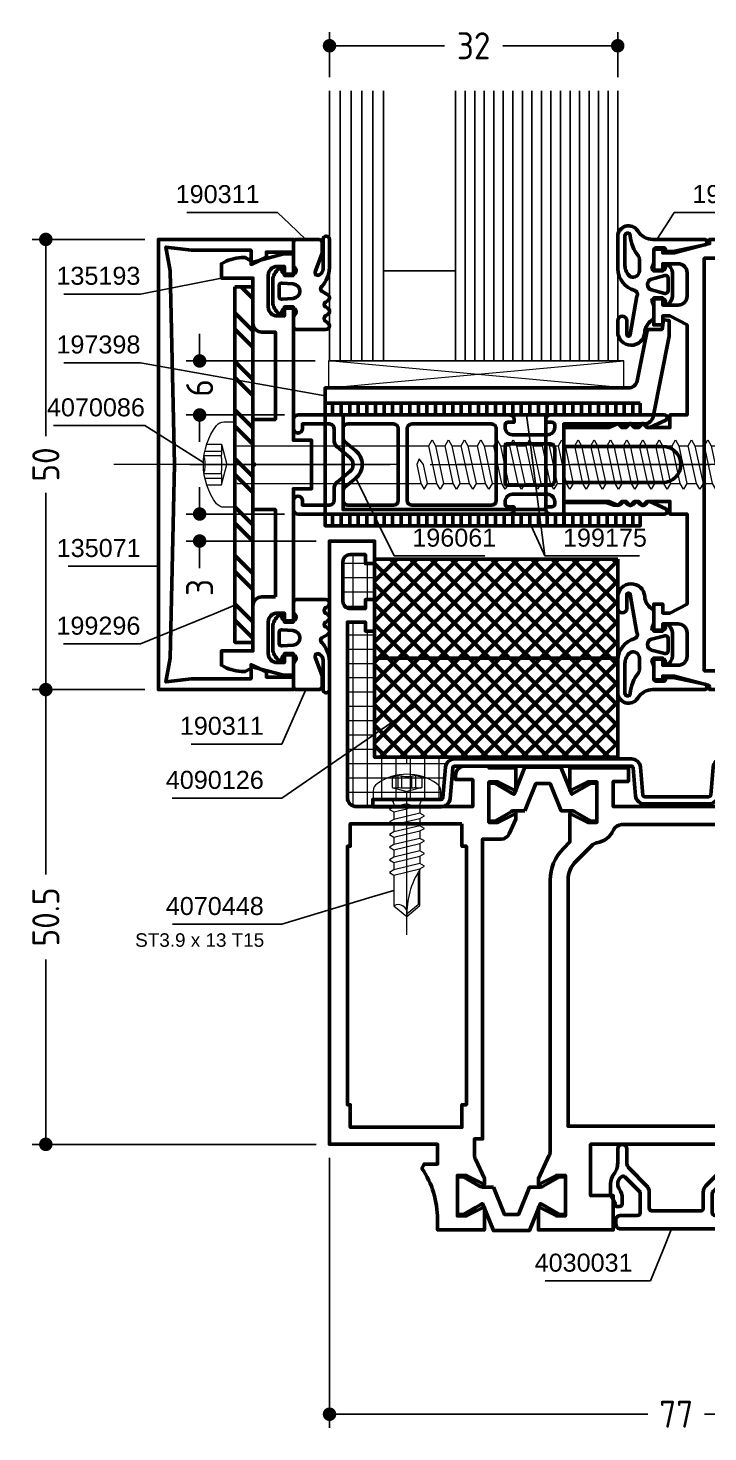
# Model space of a CAD drawing. Header units: millimetres. Extents: x 20 to 190, y 61 to 217.
# Drawn here: x 19.5 to 95, y 61.3 to 217.2 of the extents above; entities that cross this region are included whole.
import ezdxf
from ezdxf.enums import TextEntityAlignment as Align

# ---------------------------------------------------------------- set-up
doc = ezdxf.new("R2010")
doc.units = ezdxf.units.MM
doc.linetypes.add('CENTER', pattern=[50.8, 31.75, -6.35, 6.35, -6.35])
doc.linetypes.add('HIDDEN', pattern=[9.525, 6.35, -3.175])
for name, color, linetype, lineweight in [('AM_5', 3, 'Continuous', 25), ('AM_C', 50, 'Continuous', 50), ('AM_S', 80, 'Continuous', 50), ('Cent3', 70, 'CENTER', 18), ('Cent4', 10, 'CENTER', 13), ('CHide4', 10, 'HIDDEN', 13), ('Cont2', 2, 'Continuous', 25), ('Cont3', 70, 'Continuous', 18), ('Cont4', 10, 'Continuous', 13)]:
    doc.layers.add(name, color=color, linetype=linetype, lineweight=lineweight)
doc.styles.add('HBS_DIMTEXTSTYLE', font='isocp.shx')
doc.styles.get("Standard").update_dxf_attribs({"font": 'ISOCP.SHX'})
doc.styles.add('SWISSL', font='swissl.ttf')
doc.dimstyles.new('Konstruktionsschnitt 1-1$0', dxfattribs={"dimscale": 0, "dimtxt": 3, "dimasz": 1.5, "dimexe": 1.5, "dimexo": 1.5, "dimgap": 1.5, "dimtad": 0, "dimdsep": 46, "dimtxsty": 'HBS_DIMTEXTSTYLE', "dimblk": 'PUNKT', "dimcen": 0, "dimclrd": 3, "dimclre": 3, "dimclrt": 2, "dimadec": 1, "dimazin": 2, "dimtfac": 0.7, "dimtofl": 0, "dimtmove": 0, "dimatfit": 3, "dimfxl": 0, "dimtolj": 1, "dimtzin": 0, "dimarcsym": 0})
pattern_1 = [(360, (-26.9171, 249.8625), (6e-16, 1.5875), []), (90, (-26.9171, 249.8625), (-1.5875, 6e-16), [])]

# ---------------------------------------------------------------- blocks, each defined once
blk = doc.blocks.new('ws4070448')
at = {"layer": 'Cent3', "ltscale": 0.5}
blk.add_lwpolyline([(0, -15.02), (0, 5.29)], dxfattribs=at)
at = {"layer": 'CHide4', "ltscale": 0.3}
for p, q in [((-0.97, 1.33), (-0.97, 2.72)), ((-0.56, 1.33), (-0.56, 2.61)), ((0.56, 1.33), (0.56, 2.61)), ((0.97, 1.33), (0.97, 2.72))]:
    blk.add_line(p, q, dxfattribs=at)
for points in [[(-1.65, 2.56), (-1.65, 1.33)], [(1.65, 2.56), (1.65, 1.33)], [(-1.65, 1.33), (0, 0.89)], [(1.65, 1.33), (0, 0.89)]]:
    blk.add_lwpolyline(points, dxfattribs=at)
for centre, radius, start, end in [((-1.59, 3.84), 1.28, 267.2848, 298.8872), ((0, 5.49), 2.94, 250.6988, 289.3012), ((1.59, 3.84), 1.28, 241.1128, 272.7152), ((-1.31, 2.49), 1.21, 253.6643, 286.3357), ((0, 11.41), 10.13, 264.4948, 275.5052), ((1.31, 2.49), 1.21, 253.6643, 286.3357)]:
    blk.add_arc(centre, radius, start, end, dxfattribs=at)
at = {"layer": 'Cont4'}
blk.add_lwpolyline([(3.32, 1.75, 0.314856), (-3.32, 1.75, 0.244912), (-3.75, 0.93), (-3.75, 0), (3.75, 0), (3.75, 0.93, 0.244912), (3.32, 1.75, 0.138291)], format="xyb", dxfattribs=at)
for points in [[(-1.95, -1.1), (-1.45, -1.39), (0, -1.04), (0.5, -0.67), (0, -0.47), (-1.45, -0.81)], [(-1.95, -2.5), (-1.45, -2.79), (1.45, -2.1), (1.95, -1.81), (1.45, -1.52), (-1.45, -2.21)], [(-1.95, -3.9), (-1.45, -4.19), (1.45, -3.5), (1.95, -3.21), (1.45, -2.92), (-1.45, -3.61)], [(-1.95, -5.3), (-1.45, -5.59), (1.45, -4.9), (1.95, -4.61), (1.45, -4.32), (-1.45, -5.01)], [(-1.95, -6.7), (-1.45, -6.99), (1.45, -6.3), (1.95, -6.01), (1.45, -5.72), (-1.45, -6.41)], [(-1.45, -8.39), (1.45, -7.7), (1.95, -7.41), (1.45, -7.12), (-1.45, -7.81), (-1.95, -8.1)]]:
    blk.add_lwpolyline(points, close=True, dxfattribs=at)
for points in [[(-1.45, -0.5), (-1.45, -0.81)], [(-1.45, -1.39), (-1.45, -2.21)], [(-1.45, -1.39), (-1.45, -2.21)], [(1.45, -0.5), (1.45, -1.52)], [(-1.45, -2.79), (-1.45, -3.61)], [(1.45, -2.1), (1.45, -2.92)], [(-1.45, -4.19), (-1.45, -5.01)], [(1.45, -3.5), (1.45, -4.32)], [(-1.45, -5.59), (-1.45, -6.41)], [(1.45, -4.9), (1.45, -5.72)], [(-1.45, -6.99), (-1.45, -7.81)], [(-1.45, -8.38), (-1.45, -11.81), (0, -13), (1.45, -11.79), (1.45, -7.7)], [(1.45, -6.3), (1.45, -7.12)], [(1.24, -8.17), (1.24, -11.7), (0.03, -12.71)]]:
    blk.add_lwpolyline(points, dxfattribs=at)
for centre, radius, start, end in [((-1.95, -0.5), 0.5, 0, 90), ((1.95, -0.5), 0.5, 90, 180), ((8.74, -12.6), 8.74, 146.5114, 182.6031), ((-0.95, -12.64), 0.965, 350.682, 121.1143)]:
    blk.add_arc(centre, radius, start, end, dxfattribs=at)
blk = doc.blocks.new('PUNKT')
at = {"color": 0, "linetype": 'Continuous'}
blk.add_line((-0.5, 0), (-1, 0), dxfattribs=at)
at = {"color": 0, "linetype": 'Continuous', "const_width": 0.5}
blk.add_lwpolyline([(-0.25, 0, 1), (0.25, 0, 1)], format="xyb", close=True, dxfattribs=at)
blk = doc.blocks.new('*D7')
at = {"layer": 'AM_5', "color": 3, "lineweight": -2, "transparency": 16777216}
for p, q in [((53, 91.76), (53, 61.79)), ((130, 66.76), (130, 61.79)), ((54.5, 63.29), (88.35, 63.29)), ((128.5, 63.29), (94.65, 63.29))]:
    blk.add_line(p, q, dxfattribs=at)
at = {"layer": 'AM_5', "color": 3, "lineweight": -2, "transparency": 16777216, "xscale": 1.5, "yscale": 1.5, "zscale": 1.5, "rotation": 180}
blk.add_blockref('PUNKT', (53, 63.29), dxfattribs=at)
at = {"layer": 'AM_5', "color": 3, "lineweight": -2, "transparency": 16777216, "xscale": 1.5, "yscale": 1.5, "zscale": 1.5}
blk.add_blockref('PUNKT', (130, 63.29), dxfattribs=at)
at = {"layer": 'AM_5', "color": 2, "transparency": 16777216, "insert": (91.5, 63.29), "char_height": 3, "attachment_point": 5, "style": 'HBS_DIMTEXTSTYLE'}
blk.add_mtext('\\A1;77', dxfattribs=at)
blk = doc.blocks.new('*D11')
at = {"layer": 'AM_5', "color": 3, "lineweight": -2, "transparency": 16777216}
for p, q in [((32.5, 193.76), (20, 193.76)), ((21.5, 192.26), (21.5, 171.91)), ((21.5, 145.26), (21.5, 165.61)), ((32.5, 143.76), (20, 143.76))]:
    blk.add_line(p, q, dxfattribs=at)
at = {"layer": 'AM_5', "color": 3, "lineweight": -2, "transparency": 16777216, "xscale": 1.5, "yscale": 1.5, "zscale": 1.5}
for p, rotation in [((21.5, 193.76), 90), ((21.5, 143.76), 270)]:
    blk.add_blockref('PUNKT', p, dxfattribs=dict(at, rotation=rotation))
at = {"layer": 'AM_5', "color": 2, "transparency": 16777216, "insert": (21.5, 168.76), "char_height": 3, "attachment_point": 5, "rotation": 90, "style": 'HBS_DIMTEXTSTYLE'}
blk.add_mtext('\\A1;50', dxfattribs=at)
blk = doc.blocks.new('*D12')
at = {"layer": 'AM_5', "color": 3, "lineweight": -2, "transparency": 16777216}
for p, q in [((22.5, 143.76), (20, 143.76)), ((21.5, 142.26), (21.5, 123.22)), ((21.5, 94.76), (21.5, 113.8)), ((51.5, 93.26), (20, 93.26))]:
    blk.add_line(p, q, dxfattribs=at)
at = {"layer": 'AM_5', "color": 3, "lineweight": -2, "transparency": 16777216, "xscale": 1.5, "yscale": 1.5, "zscale": 1.5}
for p, rotation in [((21.5, 143.76), 90), ((21.5, 93.26), 270)]:
    blk.add_blockref('PUNKT', p, dxfattribs=dict(at, rotation=rotation))
at = {"layer": 'AM_5', "color": 2, "transparency": 16777216, "insert": (21.5, 118.51), "char_height": 3, "attachment_point": 5, "rotation": 90, "style": 'HBS_DIMTEXTSTYLE'}
blk.add_mtext('\\A1;50.5', dxfattribs=at)
blk = doc.blocks.new('*D13')
at = {"layer": 'AM_5', "color": 3, "lineweight": -2, "transparency": 16777216}
for p, q in [((53, 211.76), (53, 216.76)), ((85, 211.76), (85, 216.76)), ((54.5, 215.26), (65.76, 215.26)), ((83.5, 215.26), (72.24, 215.26))]:
    blk.add_line(p, q, dxfattribs=at)
at = {"layer": 'AM_5', "color": 3, "lineweight": -2, "transparency": 16777216, "xscale": 1.5, "yscale": 1.5, "zscale": 1.5, "rotation": 180}
blk.add_blockref('PUNKT', (53, 215.26), dxfattribs=at)
at = {"layer": 'AM_5', "color": 3, "lineweight": -2, "transparency": 16777216, "xscale": 1.5, "yscale": 1.5, "zscale": 1.5}
blk.add_blockref('PUNKT', (85, 215.26), dxfattribs=at)
at = {"layer": 'AM_5', "color": 2, "transparency": 16777216, "insert": (69, 215.26), "char_height": 3, "attachment_point": 5, "style": 'HBS_DIMTEXTSTYLE'}
blk.add_mtext('\\A1;32', dxfattribs=at)
blk = doc.blocks.new('*D14')
at = {"layer": 'AM_5', "color": 3, "lineweight": -2, "transparency": 16777216}
for p, q in [((38.58, 181.76), (38.58, 183.26)), ((51.4, 180.26), (37.08, 180.26)), ((48, 174.26), (37.08, 174.26)), ((38.58, 172.76), (38.58, 171.26))]:
    blk.add_line(p, q, dxfattribs=at)
at = {"layer": 'AM_5', "color": 3, "lineweight": -2, "transparency": 16777216, "xscale": 1.5, "yscale": 1.5, "zscale": 1.5}
for p, rotation in [((38.58, 180.26), 270), ((38.58, 174.26), 90)]:
    blk.add_blockref('PUNKT', p, dxfattribs=dict(at, rotation=rotation))
at = {"layer": 'AM_5', "color": 2, "transparency": 16777216, "insert": (38.58, 177.26), "char_height": 3, "attachment_point": 5, "rotation": 90, "style": 'HBS_DIMTEXTSTYLE'}
blk.add_mtext('\\A1;6', dxfattribs=at)
blk = doc.blocks.new('*D15')
at = {"layer": 'AM_5', "color": 3, "lineweight": -2, "transparency": 16777216}
for p, q in [((38.58, 164.76), (38.58, 166.26)), ((48, 163.26), (37.08, 163.26)), ((51.5, 160.26), (37.08, 160.26)), ((38.58, 158.76), (38.58, 157.26))]:
    blk.add_line(p, q, dxfattribs=at)
at = {"layer": 'AM_5', "color": 3, "lineweight": -2, "transparency": 16777216, "xscale": 1.5, "yscale": 1.5, "zscale": 1.5}
for p, rotation in [((38.58, 163.26), 270), ((38.58, 160.26), 90)]:
    blk.add_blockref('PUNKT', p, dxfattribs=dict(at, rotation=rotation))
at = {"layer": 'AM_5', "color": 2, "transparency": 16777216, "insert": (38.58, 155.1), "char_height": 3, "attachment_point": 5, "rotation": 90, "style": 'HBS_DIMTEXTSTYLE'}
blk.add_mtext('\\A1;3', dxfattribs=at)
blk = doc.blocks.new('*S39')
at = {"layer": 'AM_5', "color": 3}
for p, q in [((47.7, 117.7), (57.75, 120.74)), ((35.55, 117.7), (47.7, 117.7))]:
    blk.add_line(p, q, dxfattribs=at)
at = {"layer": 'AM_5', "color": 3, "linetype": 'Continuous'}
blk.add_line((57.75, 120.74), (60.15, 121.46), dxfattribs=at)
at = {"layer": 'AM_5', "color": 2, "insert": (45.7, 118.7), "char_height": 2, "attachment_point": 9, "style": 'SWISSL'}
blk.add_mtext('4070448', dxfattribs=at)
blk = doc.blocks.new('*S42')
at = {"layer": 'AM_5', "color": 3}
for p, q in [((37.17, 196.76), (47.24, 196.76)), ((47.24, 196.76), (48.57, 195.49))]:
    blk.add_line(p, q, dxfattribs=at)
at = {"layer": 'AM_5', "color": 3, "linetype": 'Continuous'}
blk.add_line((48.57, 195.49), (50.37, 193.76), dxfattribs=at)
at = {"layer": 'AM_5', "color": 2, "insert": (45.24, 197.76), "char_height": 2, "attachment_point": 9, "style": 'SWISSL'}
blk.add_mtext('190311', dxfattribs=at)
blk = doc.blocks.new('*S43')
at = {"layer": 'AM_5', "color": 3, "linetype": 'Continuous'}
blk.add_line((49.36, 141.47), (50.37, 143.76), dxfattribs=at)
at = {"layer": 'AM_5', "color": 3}
for p, q in [((47.7, 137.71), (49.36, 141.47)), ((37.63, 137.71), (47.7, 137.71))]:
    blk.add_line(p, q, dxfattribs=at)
at = {"layer": 'AM_5', "color": 2, "insert": (45.7, 138.71), "char_height": 2, "attachment_point": 9, "style": 'SWISSL'}
blk.add_mtext('190311', dxfattribs=at)
blk = doc.blocks.new('*S44')
at = {"layer": 'AM_5', "color": 3, "linetype": 'Continuous'}
blk.add_line((40.19, 152.18), (42.5, 153.13), dxfattribs=at)
at = {"layer": 'AM_5', "color": 3}
for p, q in [((32, 148.83), (40.19, 152.18)), ((23.48, 148.83), (32, 148.83))]:
    blk.add_line(p, q, dxfattribs=at)
at = {"layer": 'AM_5', "color": 2, "insert": (32, 149.83), "char_height": 2, "attachment_point": 9, "style": 'SWISSL'}
blk.add_mtext('199296', dxfattribs=at)
blk = doc.blocks.new('*S45')
at = {"layer": 'AM_5', "color": 3}
for p, q in [((32, 187.69), (38.55, 188.98)), ((23.5, 187.69), (32, 187.69))]:
    blk.add_line(p, q, dxfattribs=at)
at = {"layer": 'AM_5', "color": 3, "linetype": 'Continuous'}
blk.add_line((38.55, 188.98), (41, 189.46), dxfattribs=at)
at = {"layer": 'AM_5', "color": 2, "insert": (32, 188.69), "char_height": 2, "attachment_point": 9, "style": 'SWISSL'}
blk.add_mtext('135193', dxfattribs=at)
blk = doc.blocks.new('*S46')
at = {"layer": 'AM_5', "color": 3, "linetype": 'Continuous'}
for p, q in [((75.2, 171.78), (74.87, 174.26)), ((76.43, 159.69), (75.38, 161.96))]:
    blk.add_line(p, q, dxfattribs=at)
at = {"layer": 'AM_5', "color": 3}
for p, q in [((76.92, 158.61), (75.2, 171.78)), ((76.92, 158.61), (76.43, 159.69)), ((87.41, 158.61), (76.92, 158.61))]:
    blk.add_line(p, q, dxfattribs=at)
at = {"layer": 'AM_5', "color": 2, "insert": (78.92, 159.61), "char_height": 2, "attachment_point": 7, "style": 'SWISSL'}
blk.add_mtext('199175', dxfattribs=at)
blk = doc.blocks.new('*S47')
at = {"layer": 'AM_5', "color": 3, "linetype": 'Continuous'}
blk.add_line((57.02, 164.99), (55.91, 167.23), dxfattribs=at)
at = {"layer": 'AM_5', "color": 3}
for p, q in [((60.19, 158.61), (57.02, 164.99)), ((70.26, 158.61), (60.19, 158.61))]:
    blk.add_line(p, q, dxfattribs=at)
at = {"layer": 'AM_5', "color": 2, "insert": (62.19, 159.61), "char_height": 2, "attachment_point": 7, "style": 'SWISSL'}
blk.add_mtext('196061', dxfattribs=at)
blk = doc.blocks.new('*S48')
at = {"layer": 'AM_5', "color": 3}
for p, q in [((22.34, 173.08), (32.5, 173.08)), ((32.5, 173.08), (36.89, 170.31))]:
    blk.add_line(p, q, dxfattribs=at)
at = {"layer": 'AM_5', "color": 3, "linetype": 'Continuous'}
blk.add_line((36.89, 170.31), (39, 168.98), dxfattribs=at)
at = {"layer": 'AM_5', "color": 2, "insert": (32.5, 174.08), "char_height": 2, "attachment_point": 9, "style": 'SWISSL'}
blk.add_mtext('4070086', dxfattribs=at)
blk = doc.blocks.new('*S49')
at = {"layer": 'AM_5', "color": 3, "linetype": 'Continuous'}
blk.add_line((60.42, 140.48), (62.48, 141.9), dxfattribs=at)
at = {"layer": 'AM_5', "color": 3}
for p, q in [((47.7, 131.71), (60.42, 140.48)), ((35.54, 131.71), (47.7, 131.71))]:
    blk.add_line(p, q, dxfattribs=at)
at = {"layer": 'AM_5', "color": 2, "insert": (45.7, 132.71), "char_height": 2, "attachment_point": 9, "style": 'SWISSL'}
blk.add_mtext('4090126', dxfattribs=at)
blk = doc.blocks.new('ZAHL rechts')
at = {"layer": 'AM_5', "color": 2, "style": 'SWISSL'}
blk.add_attdef('XXX', text='', height=1.5, dxfattribs=at).set_placement((-1.95, -2.5), align=Align.RIGHT)
blk = doc.blocks.new('*S50')
at = {"layer": 'AM_5', "color": 3, "linetype": 'Continuous'}
blk.add_line((90.04, 81.54), (90.97, 83.86), dxfattribs=at)
at = {"layer": 'AM_5', "color": 3}
for p, q in [((88.65, 78.09), (90.04, 81.54)), ((76.95, 78.09), (88.65, 78.09))]:
    blk.add_line(p, q, dxfattribs=at)
at = {"layer": 'AM_5', "color": 2, "insert": (86.65, 79.09), "char_height": 2, "attachment_point": 9, "style": 'SWISSL'}
blk.add_mtext('4030031', dxfattribs=at)
blk = doc.blocks.new('*S57')
at = {"layer": 'AM_5', "color": 3}
for p, q in [((91.28, 196.76), (90.71, 195.86)), ((101.8, 196.76), (91.28, 196.76))]:
    blk.add_line(p, q, dxfattribs=at)
at = {"layer": 'AM_5', "color": 3, "linetype": 'Continuous'}
blk.add_line((90.71, 195.86), (89.36, 193.76), dxfattribs=at)
at = {"layer": 'AM_5', "color": 2, "insert": (93.28, 197.76), "char_height": 2, "attachment_point": 7, "style": 'SWISSL'}
blk.add_mtext('190286', dxfattribs=at)
blk = doc.blocks.new('*S58')
at = {"layer": 'AM_5', "color": 3}
for p, q in [((23.49, 180.06), (32, 180.06)), ((32, 180.06), (50.04, 176.83))]:
    blk.add_line(p, q, dxfattribs=at)
at = {"layer": 'AM_5', "color": 3, "linetype": 'Continuous'}
blk.add_line((50.04, 176.83), (52.5, 176.39), dxfattribs=at)
at = {"layer": 'AM_5', "color": 2, "insert": (32, 181.06), "char_height": 2, "attachment_point": 9, "style": 'SWISSL'}
blk.add_mtext('197398', dxfattribs=at)
blk = doc.blocks.new('*S59')
at = {"layer": 'AM_5', "color": 3}
blk.add_line((23.97, 157.46), (31.5, 157.46), dxfattribs=at)
at = {"layer": 'AM_5', "color": 3, "linetype": 'Continuous'}
blk.add_line((31.5, 157.46), (34, 157.46), dxfattribs=at)
at = {"layer": 'AM_5', "color": 2, "insert": (32.03, 158.46), "char_height": 2, "attachment_point": 9, "style": 'SWISSL'}
blk.add_mtext('135071', dxfattribs=at)
blk = doc.blocks.new('*U18', base_point=(91, 180.26))
for p, q in [((92.2, 180.26), (92.2, 210.26)), ((93.4, 180.26), (93.4, 210.26)), ((94.6, 180.26), (94.6, 210.26)), ((95.8, 180.26), (95.8, 210.26)), ((106.06, 180.26), (106.06, 210.26)), ((107.12, 180.26), (107.12, 210.26)), ((108.18, 180.26), (108.18, 210.26)), ((109.24, 180.26), (109.24, 210.26)), ((110.29, 180.26), (110.29, 210.26)), ((111.35, 180.26), (111.35, 210.26)), ((112.41, 180.26), (112.41, 210.26)), ((113.47, 180.26), (113.47, 210.26)), ((114.53, 180.26), (114.53, 210.26)), ((115.59, 180.26), (115.59, 210.26)), ((116.65, 180.26), (116.65, 210.26)), ((117.71, 180.26), (117.71, 210.26)), ((118.76, 180.26), (118.76, 210.26)), ((119.82, 180.26), (119.82, 210.26)), ((120.88, 180.26), (120.88, 210.26)), ((121.94, 180.26), (121.94, 210.26))]:
    blk.add_line(p, q)
for points in [[(91, 210.26), (91, 180.26), (97, 180.26), (97, 210.26)], [(105, 210.26), (105, 180.26), (123, 180.26), (123, 210.26)]]:
    blk.add_lwpolyline(points)
blk.add_lwpolyline([(97, 180.26), (105, 180.26), (105, 190.26), (97, 190.26)], close=True)
blk = doc.blocks.new('ws4070086')
at = {"layer": 'Cent3', "ltscale": 0.7}
blk.add_line((0, 5), (0, -60.5), dxfattribs=at)
at = {"layer": 'CHide4', "ltscale": 0.5}
for points in [[(-2.25, 3.14), (-2.25, 1.5)], [(-1.5, 3.34), (-1.5, 1.44)], [(-1, 3.43), (-1, 1.5)], [(1, 3.43), (1, 1.5)], [(1.5, 3.34), (1.5, 1.44)], [(2.25, 3.14), (2.25, 1.5)], [(-2.25, 1.5), (0, 0.9)], [(2.25, 1.5), (0, 0.9)]]:
    blk.add_lwpolyline(points, dxfattribs=at)
for centre, radius, start, end in [((0, 6.79), 3.5, 253.4149, 286.5851), ((-1.62, 4.82), 3.38, 259.3357, 280.6643), ((0, 9.6), 8.16, 262.9585, 277.0415), ((1.63, 4.82), 3.38, 259.3357, 280.6643)]:
    blk.add_arc(centre, radius, start, end, dxfattribs=at)
at = {"layer": 'Cont4'}
for p, q in [((-2.09, -0.25), (-2.09, -20.63)), ((2.08, -0.25), (2.08, -21.53)), ((-2.09, -21.37), (-2.09, -22.43)), ((-2.09, -23.17), (-2.09, -24.23)), ((2.08, -22.27), (2.08, -23.33)), ((2.08, -24.07), (2.08, -25.13)), ((-2.09, -24.97), (-2.09, -26.03)), ((2.08, -25.87), (2.08, -26.93)), ((-2.09, -26.77), (-2.09, -27.83)), ((2.08, -27.67), (2.08, -28.73)), ((-2.09, -28.57), (-2.09, -29.63)), ((2.08, -29.47), (2.08, -30.53)), ((-2.09, -30.37), (-2.09, -31.43)), ((-2.09, -32.17), (-2.09, -33.23)), ((2.08, -31.27), (2.08, -32.33)), ((-2.09, -33.97), (-2.09, -35.03)), ((2.08, -33.07), (2.08, -34.13)), ((-2.09, -35.77), (-2.09, -36.83)), ((2.08, -34.87), (2.08, -35.93)), ((2.08, -36.67), (2.08, -37.73)), ((-2.09, -37.57), (-2.09, -38.63)), ((2.08, -38.47), (2.08, -39.53)), ((-2.09, -39.37), (-2.09, -40.43)), ((2.08, -40.27), (2.08, -41.33)), ((-2.09, -41.17), (-2.09, -42.23)), ((2.08, -42.07), (2.08, -43.13)), ((-2.09, -42.97), (-2.09, -44.03)), ((-2.09, -44.77), (-2.09, -45.83)), ((2.08, -43.87), (2.08, -44.93)), ((-2.09, -46.57), (-2.09, -47.63)), ((2.08, -45.67), (2.08, -46.73)), ((2.08, -47.47), (2.08, -48.53)), ((-2.09, -48.37), (-2.09, -49.43)), ((2.08, -49.27), (2.08, -50.33)), ((-2.09, -50.17), (-2.09, -51.23)), ((2.08, -51.07), (2.08, -52.13)), ((-2.09, -51.97), (-2.09, -53.03)), ((2.08, -52.87), (2.08, -53.93)), ((-2.09, -53.77), (-2.09, -53.97)), ((-1.76, -54.76), (-2.09, -53.97)), ((2.41, -54.35), (1.76, -54.74)), ((2.08, -53.93), (2.41, -54.35)), ((-2.07, -55.09), (-1.76, -54.76)), ((-1.47, -55.44), (-2.07, -55.09)), ((0, -59), (-1.47, -55.44)), ((0, -59), (1.76, -54.74))]:
    blk.add_line(p, q, dxfattribs=at)
blk.add_lwpolyline([(0, 3.5, -0.163834), (4.35, 2.03, -0.234469), (4.75, 1.24), (4.75, 0), (-4.75, 0), (-4.75, 1.24, -0.234469), (-4.35, 2.03, -0.163834)], format="xyb", close=True, dxfattribs=at)
for points in [[(-2.09, -21.37), (0, -20.92), (0.64, -20.44), (0, -20.18), (-2.09, -20.63), (-2.73, -21)], [(2.73, -21.9), (2.08, -22.27), (-2.09, -23.17), (-2.73, -22.8), (-2.09, -22.43), (2.08, -21.53)], [(2.73, -23.7), (2.08, -24.07), (-2.09, -24.97), (-2.73, -24.6), (-2.09, -24.23), (2.08, -23.33)], [(2.73, -25.5), (2.08, -25.87), (-2.09, -26.77), (-2.73, -26.4), (-2.09, -26.03), (2.08, -25.13)], [(2.73, -27.3), (2.08, -27.67), (-2.09, -28.57), (-2.73, -28.2), (-2.09, -27.83), (2.08, -26.93)], [(2.73, -29.1), (2.08, -29.47), (-2.09, -30.37), (-2.73, -30), (-2.09, -29.63), (2.08, -28.73)], [(2.73, -30.9), (2.08, -31.27), (-2.09, -32.17), (-2.73, -31.8), (-2.09, -31.43), (2.08, -30.53)], [(2.73, -32.7), (2.08, -33.07), (-2.09, -33.97), (-2.73, -33.6), (-2.09, -33.23), (2.08, -32.33)], [(2.73, -34.5), (2.08, -34.87), (-2.09, -35.77), (-2.73, -35.4), (-2.09, -35.03), (2.08, -34.13)], [(2.73, -36.3), (2.08, -36.67), (-2.09, -37.57), (-2.73, -37.2), (-2.09, -36.83), (2.08, -35.93)], [(2.73, -38.1), (2.08, -38.47), (-2.09, -39.37), (-2.73, -39), (-2.09, -38.63), (2.08, -37.73)], [(2.73, -39.9), (2.08, -40.27), (-2.09, -41.17), (-2.73, -40.8), (-2.09, -40.43), (2.08, -39.53)], [(2.73, -41.7), (2.08, -42.07), (-2.09, -42.97), (-2.73, -42.6), (-2.09, -42.23), (2.08, -41.33)], [(2.73, -43.5), (2.08, -43.87), (-2.09, -44.77), (-2.73, -44.4), (-2.09, -44.03), (2.08, -43.13)], [(2.73, -45.3), (2.08, -45.67), (-2.09, -46.57), (-2.73, -46.2), (-2.09, -45.83), (2.08, -44.93)], [(2.73, -47.1), (2.08, -47.47), (-2.09, -48.37), (-2.73, -48), (-2.09, -47.63), (2.08, -46.73)], [(2.73, -48.9), (2.08, -49.27), (-2.09, -50.17), (-2.73, -49.8), (-2.09, -49.43), (2.08, -48.53)], [(2.73, -50.7), (2.08, -51.07), (-2.09, -51.97), (-2.73, -51.6), (-2.09, -51.23), (2.08, -50.33)], [(2.73, -52.5), (2.08, -52.87), (-2.09, -53.77), (-2.73, -53.4), (-2.09, -53.03), (2.08, -52.13)]]:
    blk.add_lwpolyline(points, close=True, dxfattribs=at)
for points in [[(-1.76, -54.76), (2.08, -53.93)], [(1.76, -54.74), (-1.47, -55.44)]]:
    blk.add_lwpolyline(points, dxfattribs=at)
for centre, start, end in [((-2.33, -0.25), 0, 90), ((2.33, -0.25), 90, 180)]:
    blk.add_arc(centre, 0.25, start, end, dxfattribs=at)
blk = doc.blocks.new('WI4090126')
h = blk.add_hatch()
h.set_pattern_fill('ANSI37', color=256, scale=0.5, angle=-90)
h.set_pattern_definition([(315, (58, 162.2583), (1.122532, 1.122532), []), (45, (58, 162.2583), (-1.122532, 1.122532), [])])
h.paths.add_polyline_path([(-13, 27), (-24, 27), (-24, 0), (-13, 0)])
h.paths.add_polyline_path([(-2, 27), (-13, 27), (-13, 0), (-2, 0)])
blk.add_line((-13, 27), (-13, 0))
blk.add_lwpolyline([(-2, 27), (-2, 0), (-24, 0), (-24, 27), (-2, 27)], close=True)
blk = doc.blocks.new('WI196061')
for points in [[(-6, 5.5, -0.414214), (-5.5, 5), (-5.5, 4.7), (-6.2, 4.7, 0.414214), (-6.5, 4.4), (-6.5, 4.1, 0.414214), (-5.7, 3.3), (-1.8, 3.3, 0.414214), (-1, 4.1), (-1, 4.4, 0.414214), (-1.3, 4.7), (-2, 4.7), (-2, 5, -0.414214), (-1.5, 5.5), (11.2, 5.5, -0.803179), (11.33, 4.93), (9.58, 4.12, -0.314902), (9.36, 4.16), (9.08, 4.44, 0.198912), (8.93, 4.5), (8.67, 4.5, 0.198912), (8.52, 4.44), (8.24, 4.16, -0.414214), (7.96, 4.16), (7.68, 4.44, 0.198912), (7.53, 4.5), (7.27, 4.5, 0.198912), (7.12, 4.44), (6.84, 4.16, -0.414214), (6.56, 4.16), (6.28, 4.44, 0.198912), (6.13, 4.5), (5.56, 4.5, 0.087489), (5.49, 4.49), (4.7, 4.2), (0.3, 4.2, 0.414214), (0, 3.9), (0, -3.9, 0.414214), (0.3, -4.2), (4.7, -4.2), (5.49, -4.49, 0.087489), (5.56, -4.5), (6.13, -4.5, 0.198912), (6.28, -4.44), (6.56, -4.16, -0.414214), (6.84, -4.16), (7.12, -4.44, 0.198912), (7.27, -4.5), (7.53, -4.5, 0.198912), (7.68, -4.44), (7.96, -4.16, -0.414214), (8.24, -4.16), (8.52, -4.44, 0.198912), (8.67, -4.5), (8.93, -4.5, 0.198912), (9.08, -4.44), (9.36, -4.16, -0.314902), (9.58, -4.12), (11.33, -4.93, -0.803179), (11.2, -5.5), (-1.5, -5.5, -0.414214), (-2, -5), (-2, -4.7), (-1.3, -4.7, 0.414214), (-1, -4.4), (-1, -4.1, 0.414214), (-1.8, -3.3), (-5.7, -3.3, 0.414214), (-6.5, -4.1), (-6.5, -4.4, 0.414214), (-6.2, -4.7), (-5.5, -4.7), (-5.5, -5, -0.414214), (-6, -5.5), (-29.5, -5.5, -0.414214), (-30, -5), (-30, -4, -1), (-29, -4), (-29, -4.5), (-26, -4.5, 0.414214), (-25.5, -4), (-25.5, -2.72, -0.221695), (-25.14, -1.95), (-23.73, -0.77, 0.466308), (-23.73, 0.77), (-25.14, 1.95, -0.221695), (-25.5, 2.72), (-25.5, 4, 0.414214), (-26, 4.5), (-29, 4.5), (-29, 4, -1), (-30, 4), (-30, 5, -0.414214), (-29.5, 5.5), (-6, 5.5)], [(-24, 4.5, 0.414214), (-24.5, 4), (-24.5, 2.95, 0.221695), (-24.32, 2.57), (-23.09, 1.53, -0.466308), (-23.09, -1.53), (-24.32, -2.57, 0.221695), (-24.5, -2.95), (-24.5, -4, 0.414214), (-24, -4.5), (-18.87, -4.5, 0.414214), (-18.37, -4), (-18.37, 4, 0.414214), (-18.87, 4.5), (-24, 4.5)], [(-16.87, 4.5, 0.414214), (-17.37, 4), (-17.37, -4, 0.414214), (-16.87, -4.5), (-8, -4.5, 0.414214), (-7.5, -4), (-7.5, 4, 0.414214), (-8, 4.5), (-16.87, 4.5)], [(-1.5, 2.3, -0.414214), (-1, 1.8), (-1, -1.8, -0.414214), (-1.5, -2.3), (-6.3, -2.3, -0.414214), (-6.5, -2.1), (-6.5, 2.1, -0.414214), (-6.3, 2.3), (-1.5, 2.3)]]:
    blk.add_lwpolyline(points, format="xyb", close=True)
blk = doc.blocks.new('WI199175')
h = blk.add_hatch()
h.set_pattern_fill('LINE', color=256, scale=0.3, angle=90)
h.paths.add_polyline_path([(35, 0), (35, 1.3), (0, 1.3), (0, 0)])
blk.add_lwpolyline([(35, 1.3), (35, 0), (0, 0), (0, 1.3), (35, 1.3)], close=True)
blk = doc.blocks.new('WI197398')
blk.add_lwpolyline([(11.1, 16.05), (11.7, 16), (11.7, 14.24), (9.93, 5.31, -0.359132), (8.94, 4.5), (0, 4.5), (0, -6.8), (-26.5, -6.8), (-26.5, 8.5), (7.17, 8.5, 0.359132), (8.16, 9.31), (9.27, 14.84), (9.3, 15), (10.92, 15)], format="xyb", close=True)
blk.add_lwpolyline([(-24.5, 5.5), (-24.5, -5), (-2, -5), (-2, 5.5), (-24.5, 5.5)], close=True)
at = {"width": 0.8}
blk.add_text('STILPRF1', height=0.01, dxfattribs=at).set_placement((0, 0))
blk = doc.blocks.new('WI1020450')
for points in [[(25.38, 75.28), (25.38, 72.73), (23.38, 73.73), (22.38, 73.73), (22.38, 69.23), (23.38, 69.23), (25.38, 70.23), (25.38, 69.58), (24.65, 67.96, -0.294108), (23.74, 67.38), (21.68, 67.38), (21.68, 34.08), (20.78, 34.08), (20.78, 32.26, 0.109518), (20.88, 31.83), (21.88, 29.68), (21.88, 29.03), (19.88, 30.03), (18.88, 30.03), (18.88, 25.53), (19.88, 25.53), (21.88, 26.53), (21.88, 23.98), (16.68, 23.98), (16.68, 25.16, 0.151177), (14.94, 30.81), (15.18, 31.28), (16.68, 31.28), (16.68, 33.48), (4.68, 33.48), (4.68, 100.48), (9.68, 100.48), (9.68, 97.98), (8.68, 97.98), (8.68, 98.98), (6.98, 98.98, 0.414214), (6.18, 98.18), (6.18, 93.78, 0.414214), (6.98, 92.98), (8.68, 92.98), (8.68, 93.98), (9.68, 93.98), (9.68, 90.48), (8.68, 90.48), (8.68, 91.48), (6.68, 91.48), (6.68, 71.98, 0.414214), (7.68, 70.98), (20.58, 70.98), (20.58, 73.98), (18.68, 73.98), (18.68, 74.48, -0.414214), (19.68, 75.48), (22.38, 75.48), (22.38, 75.28), (25.38, 75.28)], [(26.38, 70.53), (25.25, 70.53, 0.131652), (24.85, 70.42), (23.05, 69.38), (22.38, 69.38), (22.38, 73.58), (23.05, 73.58), (24.38, 72.8), (24.87, 72.52), (25.17, 72.35), (26.38, 75.35), (30.38, 75.35), (31.6, 72.35), (33.72, 73.58), (34.38, 73.58), (34.38, 69.38), (33.72, 69.38), (31.92, 70.42, 0.131652), (31.52, 70.53), (30.39, 70.53), (29.17, 73.55), (27.6, 73.55)], [(29.18, 62.81, -0.198912), (30.65, 66.34), (31.38, 67.08), (31.38, 70.23), (33.38, 69.23), (34.38, 69.23), (34.38, 73.73), (33.38, 73.73), (31.38, 72.73), (31.38, 75.28), (37.88, 75.28), (37.88, 73.78), (36.18, 73.78), (36.18, 70.98), (50.18, 70.98), (50.18, 73.78), (48.48, 73.78), (48.48, 75.28), (54.99, 75.28), (54.99, 72.73), (52.99, 73.73), (51.99, 73.73), (51.99, 69.23), (52.99, 69.23), (54.99, 70.23), (54.99, 67.08), (55.72, 66.34, -0.198912), (57.19, 62.81), (57.19, 32.69, 0.109518), (57.28, 32.26), (58.49, 29.68), (58.48, 29.03), (56.48, 30.03), (55.48, 30.03), (55.48, 25.53), (56.48, 25.53), (58.48, 26.53), (58.48, 23.98), (50.18, 23.98), (50.18, 27.78), (52.68, 27.78), (52.68, 33.48), (33.68, 33.48), (33.68, 27.78), (36.18, 27.78), (36.18, 23.98), (27.88, 23.98), (27.88, 26.53), (29.88, 25.53), (30.88, 25.53), (30.88, 30.03), (29.88, 30.03), (27.88, 29.03), (27.88, 29.68), (29.09, 32.26, 0.109518), (29.18, 32.69)], [(55.98, 70.53), (54.85, 70.53, 0.131652), (54.45, 70.42), (52.65, 69.38), (51.99, 69.38), (51.99, 73.58), (52.65, 73.58), (53.99, 72.8), (54.47, 72.52), (54.77, 72.35), (55.99, 75.35), (59.99, 75.35), (61.2, 72.35), (63.33, 73.58), (63.99, 73.58), (63.99, 69.38), (63.33, 69.38), (61.52, 70.42, 0.131652), (61.12, 70.53), (59.99, 70.53), (58.77, 73.55), (57.2, 73.55)], [(63.99, 75.28), (63.99, 75.48), (66.69, 75.48, -0.414214), (67.69, 74.48), (67.69, 73.98), (65.79, 73.98), (65.79, 70.98), (78.99, 70.98, 0.414214), (79.99, 71.98), (79.99, 73.98), (78.19, 73.98), (77.97, 74.49), (78.38, 74.89, -0.198912), (79.79, 75.48), (81.69, 75.48), (81.69, 8.48), (76.69, 8.48), (76.69, 10.98), (77.69, 10.98), (77.69, 9.98), (79.39, 9.98, 0.414214), (80.19, 10.78), (80.19, 15.18, 0.414214), (79.39, 15.98), (77.69, 15.98), (77.69, 14.98), (76.69, 14.98), (76.69, 18.48), (77.69, 18.48), (77.69, 17.48), (79.89, 17.48), (79.89, 23.98), (77.9, 23.98), (76.74, 25.14), (76.89, 25.48), (79.89, 25.48), (79.89, 32.48, 0.414214), (78.89, 33.48), (70.29, 33.48, 0.414214), (69.29, 32.48), (69.29, 25.48), (69.69, 25.48), (69.69, 23.98), (64.49, 23.98), (64.49, 26.53), (66.49, 25.53), (67.49, 25.53), (67.49, 30.03), (66.49, 30.03), (64.49, 29.03), (64.49, 29.68), (65.49, 31.84, 0.109518), (65.59, 32.26), (65.59, 34.08), (64.69, 34.08), (64.69, 67.38), (62.63, 67.38, -0.294108), (61.72, 67.96), (60.99, 69.58), (60.99, 70.23), (62.99, 69.23), (63.99, 69.23), (63.99, 73.73), (62.99, 73.73), (60.99, 72.73), (60.99, 75.28), (63.99, 75.28)], [(31.18, 62.81, -0.198912), (32.06, 64.93), (33.82, 66.68, -0.154989), (34.36, 66.96, 0.248244), (36.21, 68.39, -0.293963), (37.12, 68.98), (49.25, 68.98, -0.293963), (50.16, 68.39, 0.248244), (52.01, 66.96, -0.154989), (52.55, 66.68), (54.31, 64.93, -0.198912), (55.19, 62.81), (55.19, 35.48), (31.18, 35.48)], [(22.88, 28.73), (21.75, 28.73, -0.131652), (21.35, 28.83), (19.55, 29.88), (18.88, 29.88), (18.88, 25.68), (19.55, 25.68), (20.88, 26.45), (21.37, 26.73), (21.67, 26.9), (22.88, 23.9), (26.88, 23.9), (28.1, 26.9), (30.22, 25.68), (30.88, 25.68), (30.88, 29.88), (30.22, 29.88), (28.42, 28.83, -0.131652), (28.02, 28.73), (26.89, 28.73), (25.67, 25.7), (24.1, 25.7)], [(59.48, 28.73), (58.35, 28.73, -0.131652), (57.95, 28.83), (56.15, 29.88), (55.48, 29.88), (55.48, 25.68), (56.15, 25.68), (57.48, 26.45), (57.97, 26.73), (58.27, 26.91), (59.48, 23.9), (63.48, 23.9), (64.7, 26.91), (66.82, 25.68), (67.48, 25.68), (67.48, 29.88), (66.82, 29.88), (65.02, 28.83, -0.131652), (64.62, 28.73), (63.49, 28.73), (62.27, 25.7), (60.7, 25.7)]]:
    blk.add_lwpolyline(points, format="xyb", close=True)
for points in [[(19.38, 69.08), (6.98, 69.08), (6.98, 66.58), (6.68, 66.58), (6.68, 37.88), (6.98, 37.88), (6.98, 35.38), (19.38, 35.38), (19.38, 37.88), (19.88, 37.88), (19.88, 66.58), (19.38, 66.58), (19.38, 69.08)], [(79.39, 35.38), (79.39, 37.88), (79.69, 37.88), (79.69, 66.58), (79.39, 66.58), (79.39, 69.08), (66.99, 69.08), (66.99, 66.58), (66.49, 66.58), (66.49, 37.88), (66.99, 37.88), (66.99, 35.38), (79.39, 35.38)]]:
    blk.add_lwpolyline(points, close=True)
blk = doc.blocks.new('WI135193')
blk.add_lwpolyline([(-2, -14.7), (-3.5, -14.7, 0.414214), (-4.5, -15.7), (-4.5, -20.7), (-8, -20.7), (-8, -22.3), (-7.73, -22.44, 0.116424), (-5.5, -23), (-5.37, -23), (-4.47, -22.49), (-1.06, -23.4), (0, -23.4), (0, -21), (-1, -21), (-1, -22), (-1.8, -22, -0.414214), (-2.8, -21), (-2.8, -17.5, -0.414214), (-1.8, -16.5), (-1, -16.5), (-1, -17.5), (0, -17.5), (0, -2.7), (2, -2.7), (2, 2.7), (0, 2.7), (0, 17.5), (-1, 17.5), (-1, 16.5), (-1.8, 16.5, -0.414214), (-2.8, 17.5), (-2.8, 21, -0.414214), (-1.8, 22), (-1, 22), (-1, 21), (0, 21), (0, 23.4), (-1.06, 23.4), (-4.47, 22.49), (-5.37, 23), (-5.5, 23, 0.116424), (-7.73, 22.44), (-8, 22.3), (-8, 20.7), (-4.5, 20.7), (-4.5, 15.7, 0.414214), (-3.5, 14.7), (-2, 14.7), (-2, 5), (-4.5, 5), (-4.5, 0.2), (-4.3, 0), (-4.5, -0.2), (-4.5, -5), (-2, -5), (-2, -14.7)], format="xyb", close=True)
blk = doc.blocks.new('WI135025')
for points in [[(16.2, -24.69), (16.2, -25), (105.5, -25), (105.5, 25), (16.2, 25), (16.2, 24.54), (12.32, 23.5), (11, 23.5), (11, 23.9), (10, 23.9), (10, 21.5), (11, 21.5), (11, 22.3), (12.7, 22.3, -0.414214), (13.7, 21.3), (13.7, 18.7, -0.414214), (12.7, 17.7), (11, 17.7), (11, 18.5), (10, 18.5), (10, 15.5), (11, 15.5), (11, 16.5), (11.8, 16.5), (13.7, 15.5), (13.7, 5.5), (11.8, 5.5), (11.8, 4.1), (9.28, 4.1), (8.8, 4.58), (8.32, 4.1), (7.88, 4.1), (7.4, 4.58), (6.92, 4.1), (6.48, 4.1), (6.05, 4.54), (5, 4.1), (0, 4.1), (0, 2), (11, 2, -1), (11, -2), (0, -2), (0, -4.1), (5, -4.1), (6.05, -4.54), (6.48, -4.1), (6.92, -4.1), (7.4, -4.58), (7.88, -4.1), (8.32, -4.1), (8.8, -4.58), (9.28, -4.1), (11.8, -4.1), (11.8, -5.5), (13.7, -5.5), (13.7, -15.5), (11.8, -16.5), (11, -16.5), (11, -15.5), (10, -15.5), (10, -18.5), (11, -18.5), (11, -17.7), (12.7, -17.7, -0.414214), (13.7, -18.7), (13.7, -21.3, -0.414214), (12.7, -22.3), (11, -22.3), (11, -21.5), (10, -21.5), (10, -23.9), (11, -23.9), (11, -23.5), (12.32, -23.5), (16.05, -24.5, -0.339454), (16.2, -24.69)], [(103.5, 22.7), (103.5, -22.9), (15.6, -22.9), (15.6, 22.9), (103.3, 22.9, -0.414214), (103.5, 22.7)]]:
    blk.add_lwpolyline(points, format="xyb", close=True)
blk = doc.blocks.new('WI135071')
blk.add_lwpolyline([(-13.2, 0), (-13.7, 21.51), (-14.17, 24.15), (-11.34, 23.8), (-4.7, 23.8), (-4.7, 22.23), (-3, 23.02), (-3, 23.6), (0, 23.6), (0, 25), (-15, 25), (-15, -25), (0, -25), (0, -23.6), (-3, -23.6), (-3, -23.02), (-4.7, -22.23), (-4.7, -23.8), (-11.34, -23.8), (-14.17, -24.15), (-13.7, -21.51), (-13.2, 0)], close=True)
blk = doc.blocks.new('WI190311')
for points in [[(0, -0.3, -0.414214), (0.3, 0), (2.8, 0, -0.414214), (3.2, -0.4), (3.2, -1.54), (2.42, -3.59, 0.786113), (2.9, -3.92, 0.262074), (3.28, -3.28), (3.28, 0, -1), (4, 0), (4, -3.17, -0.174474), (3.15, -5.24, 0.57735), (3.15, -5.76), (3.8, -6.14, -0.57735), (3.8, -6.83), (3.55, -6.97, 0.57735), (3.55, -7.49), (3.8, -7.64, -0.57735), (3.8, -8.33), (3.6, -8.45, 0.56351), (3.59, -9.13), (3.8, -9.25, -0.767327), (3.6, -10), (0.3, -10, -0.414214), (0, -9.7), (0, -8.57, -0.267949), (0.1, -8.4, 0.767327), (-0.1, -7.65), (-0.9, -7.65, 0.414214), (-1.3, -8.05, -0.592453), (-1.61, -8.22, -0.255924), (-2.3, -6.95), (-2.3, -4.55, -0.255924), (-1.61, -3.28, -0.592453), (-1.3, -3.45, 0.414214), (-0.9, -3.85), (-0.1, -3.85, 0.767327), (0.1, -3.1, -0.267949), (0, -2.93), (0, -0.3)], [(-0.03, -4.95), (-1.28, -4.85, 0.438367), (-1.6, -5.15), (-1.6, -6.35, 0.438367), (-1.28, -6.65), (-0.03, -6.55, 0.921414), (-0.03, -4.95)]]:
    blk.add_lwpolyline(points, format="xyb", close=True)
blk = doc.blocks.new('WI199296')
h = blk.add_hatch()
h.set_pattern_fill('ANSI32', color=256, scale=0.4)
h.paths.add_polyline_path([(19.75, 0), (19.75, 2), (-19.75, 2), (-19.75, 0)])
blk.add_lwpolyline([(19.75, 2), (19.75, 0), (-19.75, 0), (-19.75, 2), (19.75, 2)], close=True)
blk = doc.blocks.new('WI4030031')
blk.add_lwpolyline([(6.2, -9.4, 0.414214), (6.7, -8.9), (6.7, -8.4, 0.414214), (6.2, -7.9), (4.3, -7.9, -0.414214), (4, -7.6), (4, -5.44, -0.198912), (4.09, -5.23), (5.7, -3.62, -0.366985), (6.08, -3.59, -0.409938), (6.32, -4.97, 0.152896), (6, -6), (6, -6.6, 0.414214), (6.3, -6.9), (6.6, -6.9, 0.414214), (6.8, -6.7), (6.8, -6.55, -0.131652), (6.84, -6.4), (7.26, -5.67, 0.131652), (7.3, -5.52), (7.3, -4.4, 0.166731), (6.92, -3.3, -0.166731), (6.5, -2.07), (6.5, -0.5, 1), (5.5, -0.5), (5.5, -1.99, -0.198912), (5.21, -2.69), (3.29, -4.61, 0.198912), (3, -5.31), (3, -7.1, -0.414214), (2.7, -7.4), (-2.7, -7.4, -0.414214), (-3, -7.1), (-3, -5.31, 0.198912), (-3.29, -4.61), (-5.21, -2.69, -0.198912), (-5.5, -1.99), (-5.5, -0.5, 1), (-6.5, -0.5), (-6.5, -2.07, -0.166731), (-6.92, -3.3, 0.166731), (-7.3, -4.4), (-7.3, -5.52, 0.131652), (-7.26, -5.67), (-6.84, -6.4, -0.131652), (-6.8, -6.55), (-6.8, -6.7, 0.414214), (-6.6, -6.9), (-6.3, -6.9, 0.414214), (-6, -6.6), (-6, -6, 0.152896), (-6.32, -4.97, -0.409938), (-6.08, -3.59, -0.366985), (-5.7, -3.62), (-4.09, -5.23, -0.198912), (-4, -5.44), (-4, -7.6, -0.414214), (-4.3, -7.9), (-6.2, -7.9, 0.414214), (-6.7, -8.4), (-6.7, -8.9, 0.414214), (-6.2, -9.4), (6.2, -9.4)], format="xyb", close=True)
blk = doc.blocks.new('WI4080202')
blk.add_lwpolyline([(-48.32, -0.18), (-48.61, -3.59, -0.388879), (-49.61, -4.5), (-57.2, -4.5), (-57.2, -3.7), (-49.61, -3.7, 0.388879), (-49.41, -3.52), (-49.11, -0.11, -0.388879), (-48.12, 0.8), (-28.48, 0.8, -0.388879), (-27.49, -0.11), (-27.22, -3.22, 0.388879), (-27.02, -3.4), (-19.88, -3.4, 0.388879), (-19.68, -3.22), (-19.41, -0.11, -0.388879), (-18.42, 0.8), (0.8, 0.8, -0.414214), (1.8, -0.2), (1.8, -1.5, -0.414214), (0.8, -2.5), (-0.7, -2.5), (-0.7, -1.7), (0.8, -1.7, 0.414214), (1, -1.5), (1, -0.2, 0.414214), (0.8, 0), (-18.42, 0, 0.388879), (-18.62, -0.18), (-18.89, -3.29, -0.388879), (-19.88, -4.2), (-27.02, -4.2, -0.388879), (-28.01, -3.29), (-28.28, -0.18, 0.388879), (-28.48, 0), (-48.12, 0, 0.388879), (-48.32, -0.18)], format="xyb", close=True)
blk = doc.blocks.new('WI190286')
for points in [[(4, 1.4, 0.753068), (1.78, 2.04, -0.258199), (0.09, 1.1), (-5.62, 1.1, 0.903019), (-5.68, 0.5), (-2.14, -0.23), (-1.32, -0.23), (-1.32, -0.03, -0.414214), (-1.12, 0.17), (-0.3, 0.17, -0.414214), (0, -0.13), (0, -1.52), (0.19, -2.03, -0.520567), (0, -2.3), (-1, -2.3, -0.414214), (-1.3, -2), (-1.3, -1.85, 0.700208), (-1.65, -1.72), (-1.75, -1.84, 0.176327), (-2.1, -2.8), (-2.1, -5, 0.176327), (-1.75, -5.96), (-1.65, -6.08, 0.700207), (-1.3, -5.95), (-1.3, -5.8, -0.414214), (-1, -5.5), (0, -5.5, -0.520567), (0.19, -5.77), (0, -6.28), (0, -7.6, 0.369491), (0.25, -7.9, -0.226152), (1, -9.23, 0.974179), (4, -9.15), (4, -7.93, 1), (3, -7.93), (3, -9.45, -0.999969), (2.6, -9.45), (1.86, -5.19, -0.508721), (2.1, -4.59, 0.325108), (4, -2.16), (4, 1.4)], [(1.6, -1.07, -0.170885), (1.71, -0.76, 0.152142), (2.6, 1.5, -1), (3.2, 1.5), (3.2, -1.8, -0.241981), (2.57, -3.04, -0.537319), (1.6, -2.4), (1.6, -1.07)], [(0.24, -4.5), (-1.22, -4.89, -0.493145), (-1.6, -4.6), (-1.6, -3.2, -0.493145), (-1.22, -2.91), (0.24, -3.3, -0.767327), (0.24, -4.5)]]:
    blk.add_lwpolyline(points, format="xyb", close=True)

msp = doc.modelspace()

# ---------------------------------------------------------------- hatches: boundary and pattern name
at = {"layer": 'Cont4'}
h = msp.add_hatch(dxfattribs=at)
h.set_pattern_fill('ANSI37', color=256, scale=0.5, angle=-45)
h.set_pattern_definition(pattern_1)
h.paths.add_polyline_path([(57, 152.758), (57, 153.758), (58, 153.758), (58, 157.758), (57, 157.758), (57, 158.758), (55.3, 158.758, 0.4142136), (54.5, 157.958), (54.5, 153.558, 0.4142136), (55.3, 152.758)])
h = msp.add_hatch(dxfattribs=at)
h.set_pattern_fill('ANSI37', color=256, scale=0.5, angle=-45)
h.set_pattern_definition(pattern_1)
h.paths.add_polyline_path([(57.801, 130.758), (57.801, 131.559), (65.391, 131.559, 0.3888787), (65.59, 131.742), (65.888, 135.146, -0.3888787), (66.884, 136.059), (66.884, 136.258), (58, 136.258), (58, 150.258), (57, 150.258), (57, 151.258), (55, 151.258), (55, 131.758, 0.4142136), (56, 130.758)])

# ---------------------------------------------------------------- linework, layer by layer
at = {"layer": 'Cent4'}
msp.add_line((111.617, 168.758), (28.5, 168.758), dxfattribs=at)
at = {"layer": 'Cont3'}
msp.add_line((66.884, 136.059), (66.884, 136.258), dxfattribs=at)
msp.add_lwpolyline([(52.9, 177.258), (85.684, 177.258), (85.684, 180.258), (52.9, 180.258), (52.9, 177.258)], dxfattribs=at)
at = {"layer": 'Cont4'}
for points in [[(52.9, 177.258), (85.684, 180.258)], [(85.684, 177.258), (52.9, 180.258)]]:
    msp.add_lwpolyline(points, dxfattribs=at)

# ---------------------------------------------------------------- block references
at = {"rotation": 90}
msp.add_blockref('ws4070086', (42.5, 168.758), dxfattribs=at)
msp.add_blockref('ws4070448', (61.596, 131.559))
at = {"layer": 'AM_5'}
for name in ['*S42', '*S57', '*S45', '*S58', '*S48', '*S46', '*S47', '*S59', '*S44', '*S43', '*S49', '*S39', '*S50']:
    msp.add_blockref(name, (0, 0), dxfattribs=at)
at = {"layer": 'AM_C', "xscale": -1}
msp.add_blockref('WI190286', (89, 192.658), dxfattribs=at)
at = {"layer": 'AM_C'}
for name, p in [('WI190311', (49, 193.758)), ('WI197398', (79, 168.758)), ('WI199175', (52.5, 174.258)), ('WI196061', (79, 168.758)), ('WI4080202', (115.001, 135.259)), ('WI4030031', (91.5, 93.259))]:
    msp.add_blockref(name, p, dxfattribs=at)
for name, p, rotation in [('WI199296', (44.5, 168.758), 89.99999999999999), ('WI199175', (87.5, 163.258), 180), ('WI190286', (89, 144.858), 180)]:
    msp.add_blockref(name, p, dxfattribs=dict(at, rotation=rotation))
at = {"layer": 'AM_C', "xscale": -1}
for name, p, rotation in [('WI4090126', (58, 160.258), 270), ('WI190311', (49, 143.758), 180)]:
    msp.add_blockref(name, p, dxfattribs=dict(at, rotation=rotation))
at = {"layer": 'AM_S'}
for name, p in [('WI135071', (49, 168.758)), ('WI135025', (79, 168.758)), ('WI135193', (49, 168.758)), ('WI1020450', (48.315, 59.782))]:
    msp.add_blockref(name, p, dxfattribs=at)
at = {"layer": 'Cont2'}
msp.add_blockref('*U18', (53, 180.258), dxfattribs=at)
at = {"layer": 'Cont3'}
msp.add_blockref('ZAHL rechts', (47.698, 117.697), dxfattribs=at).add_auto_attribs({'XXX': 'ST3.9 x 13 T15'})

# ---------------------------------------------------------------- dimensions: what is measured, and where the dimension line sits
at = {"layer": 'AM_5'}
dim = msp.add_linear_dim(base=(85, 215.258), p1=(53, 210.258), p2=(85, 210.258), dimstyle='Konstruktionsschnitt 1-1$0', override={"dimscale": 1}, dxfattribs=at)
dim.commit()
dim.dimension.update_dxf_attribs({"geometry": '*D13', "text_midpoint": (69, 215.258)})
for base, p1, p2, picture, middle in [((21.5, 143.758), (34, 193.758), (34, 143.758), '*D11', (21.5, 168.758)), ((38.58, 174.258), (52.9, 180.258), (49.5, 174.258), '*D14', (38.58, 177.258)), ((38.58, 163.258), (53, 160.258), (49.5, 163.258), '*D15', (38.58, 155.096)), ((21.5, 93.258), (24, 143.758), (53, 93.258), '*D12', (21.5, 118.508))]:
    dim = msp.add_linear_dim(base=base, p1=p1, p2=p2, angle=270, dimstyle='Konstruktionsschnitt 1-1$0', override={"dimscale": 1}, dxfattribs=at)
    dim.commit()
    dim.dimension.update_dxf_attribs({"geometry": picture, "text_midpoint": middle, "dimtype": 160})
dim = msp.add_linear_dim(base=(53, 63.292), p1=(130.001, 68.259), p2=(53, 93.258), dimstyle='Konstruktionsschnitt 1-1$0', override={"dimscale": 1}, dxfattribs=at)
dim.commit()
dim.dimension.update_dxf_attribs({"geometry": '*D7', "text_midpoint": (91.501, 63.292), "dimtype": 160})

doc.saveas('drawing.dxf')
